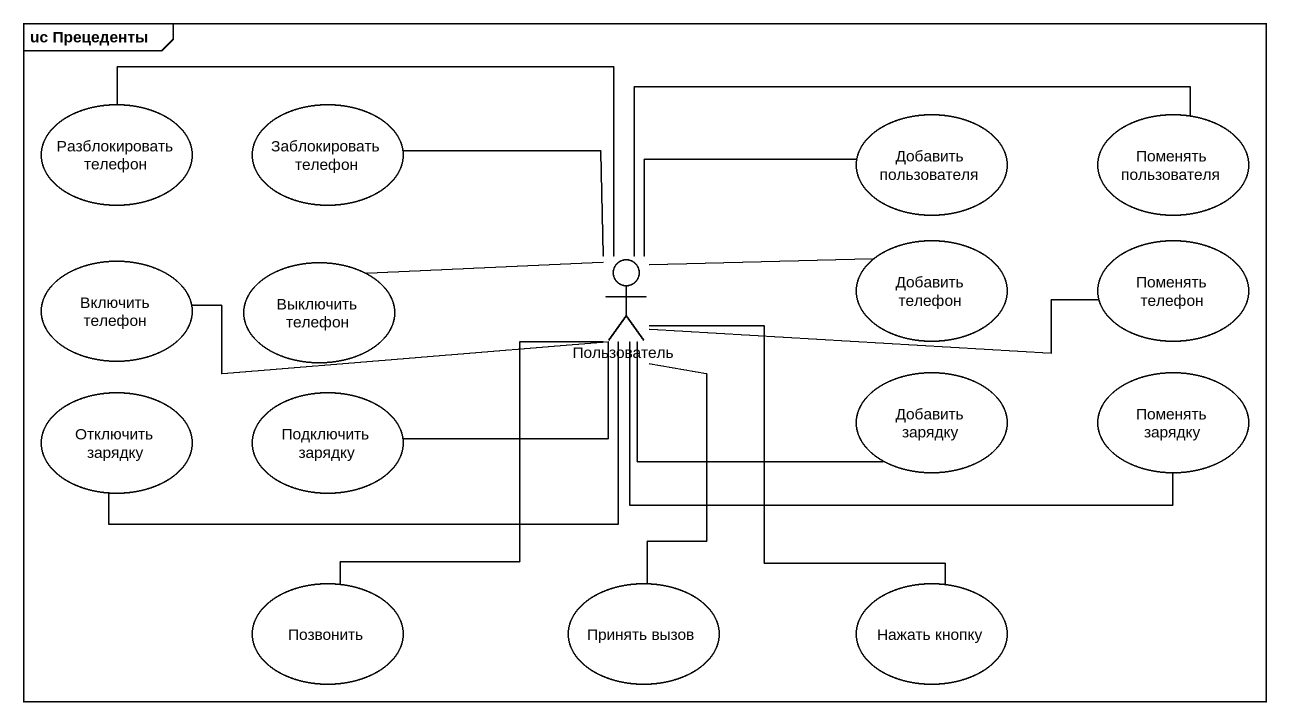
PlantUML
@startuml
mainframe uc Прецеденты
usecase "Разблокировать телефон" as Разблокировать_телефон
usecase "Заблокировать телефон" as Заблокировать_телефон
usecase "Добавить пользователя" as Добавить_пользователя
usecase "Поменять пользователя" as Поменять_пользователя
usecase "Добавить телефон" as Добавить_телефон
usecase "Поменять телефон" as Поменять_телефон
usecase "Включить телефон" as Включить_телефон
usecase "Выключить телефон" as Выключить_телефон
actor Пользователь
usecase "Добавить зарядку" as Добавить_зарядку
usecase "Поменять зарядку" as Поменять_зарядку
usecase "Отключить зарядку" as Отключить_зарядку
usecase "Подключить зарядку" as Подключить_зарядку
usecase Позвонить
usecase "Принять вызов" as Принять_вызов
usecase "Нажать кнопку" as Нажать_кнопку
Разблокировать_телефон -right- Пользователь
Заблокировать_телефон -right- Пользователь
Добавить_пользователя -left- Пользователь
Поменять_пользователя -left- Пользователь
Добавить_телефон -left- Пользователь
Поменять_телефон -left- Пользователь
Включить_телефон -right- Пользователь
Выключить_телефон -right- Пользователь
Добавить_зарядку -left- Пользователь
Поменять_зарядку -left- Пользователь
Отключить_зарядку -right- Пользователь
Подключить_зарядку -right- Пользователь
Позвонить -up- Пользователь
Принять_вызов -up- Пользователь
Нажать_кнопку -up- Пользователь
@enduml
